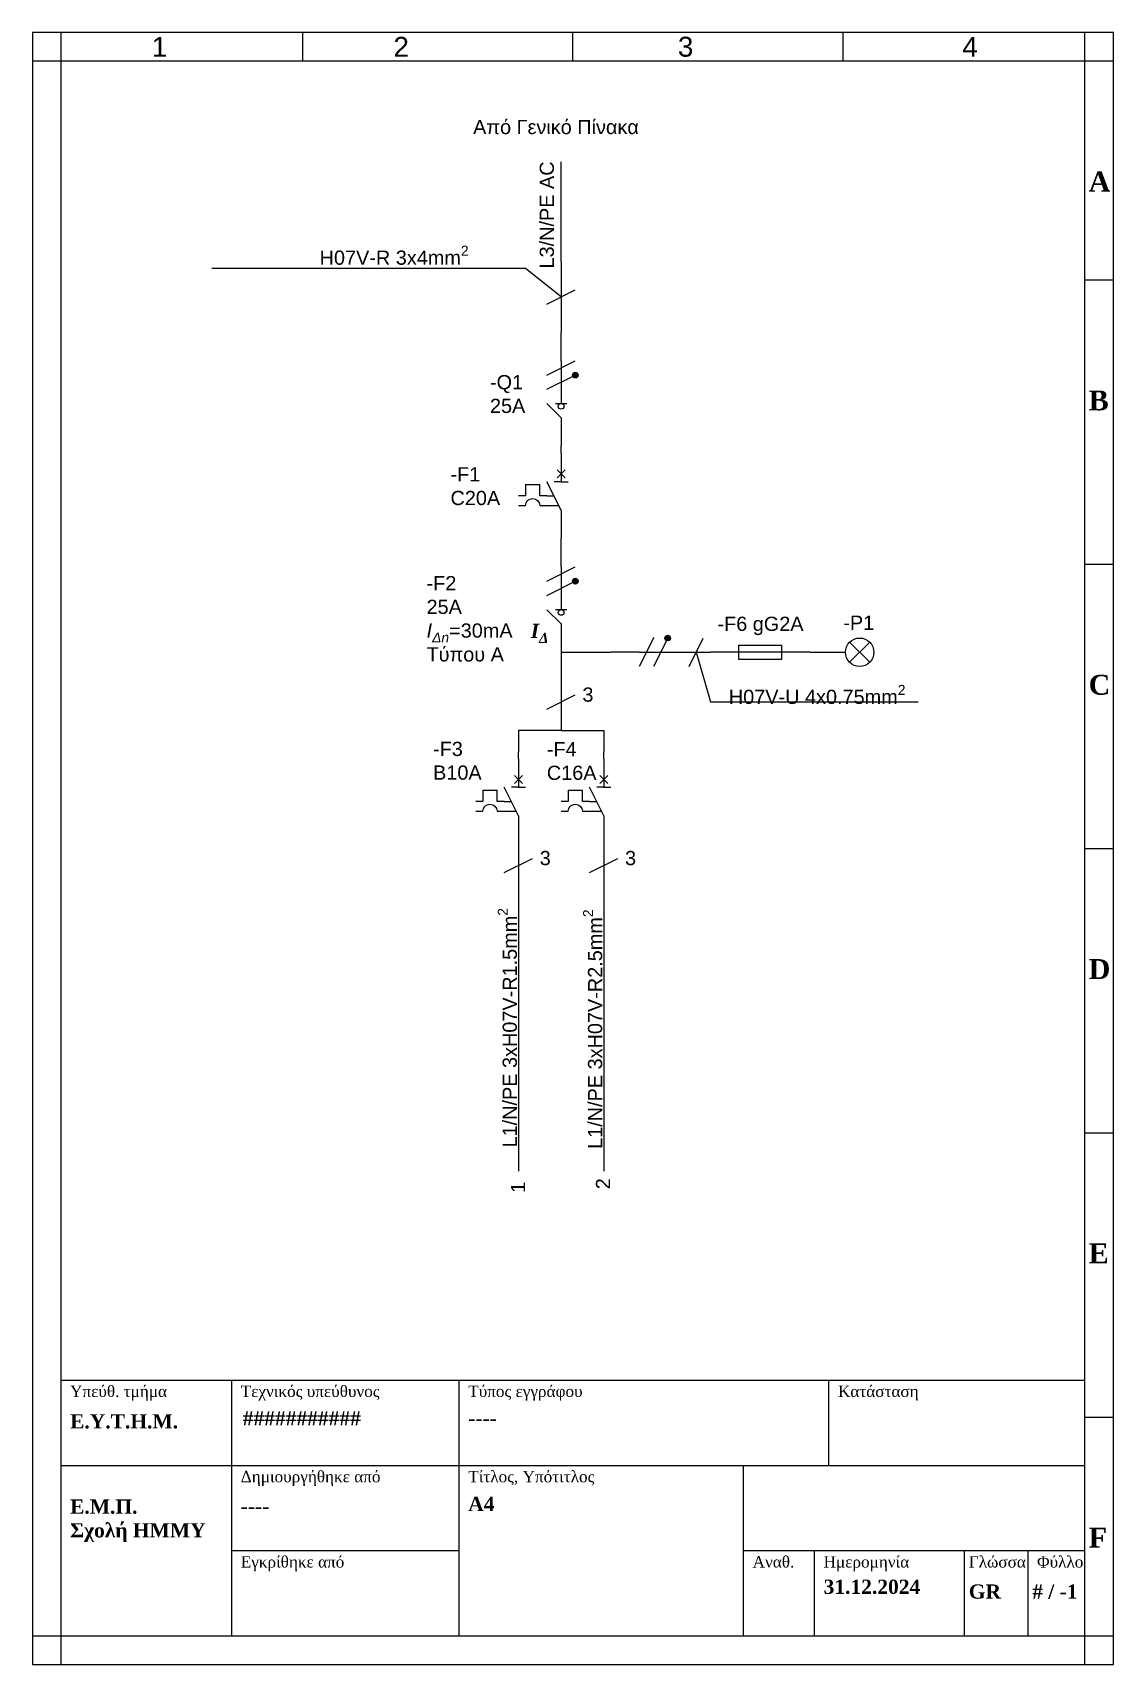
# Paper-space layout 'A4' of a CAD drawing. Header units: millimetres. Extents: x 15 to 205, y 5 to 292.
import ezdxf
from ezdxf import colors
from ezdxf.entities.mleader import LeaderData, LeaderLine
from ezdxf.math import Vec2, Vec3

# ---------------------------------------------------------------- set-up
doc = ezdxf.new("R2010")
doc.units = ezdxf.units.MM
doc.styles.add('BlockTitle', font='timesbd.ttf', dxfattribs={"height": 2.5})
doc.styles.get("Standard").update_dxf_attribs({"font": 'arial.ttf'})
doc.styles.add('TextBlock', font='timesbd.ttf', dxfattribs={"height": 2.5})
doc.styles.add('TitleBlock', font='times.ttf', dxfattribs={"height": 2})

# ---------------------------------------------------------------- blocks, each defined once
blk = doc.blocks.new('_None')

psp = doc.layouts.new('A4')

# ---------------------------------------------------------------- hatches: boundary and pattern name
h = psp.add_hatch(color=256)
h.dxf.hatch_style = 1
h.paths.add_polyline_path([(110.91, 231.77, 1), (109.91, 231.77, 1)])
h = psp.add_hatch(color=256)
h.dxf.hatch_style = 1
h.paths.add_polyline_path([(110.91, 195.52, 1), (109.91, 195.52, 1)])
h = psp.add_hatch(color=256)
h.dxf.hatch_style = 1
h.paths.add_polyline_path([(127.15, 185.52, 1), (126.15, 185.52, 1)])

# ---------------------------------------------------------------- linework, layer by layer
for p, q in [((15, 292), (15, 5)), ((20, 55), (20, 292)), ((107.9, 251.77), (107.9, 269.27)), ((107.9, 251.77), (107.9, 246.77)), ((105.4, 244.27), (110.4, 246.77)), ((107.9, 246.77), (107.9, 239.27)), ((107.91, 234.27), (107.91, 239.27)), ((105.41, 231.77), (110.41, 234.27)), ((107.91, 234.27), (107.91, 229.27)), ((105.41, 229.27), (110.41, 231.77)), ((107.91, 224.27), (105.4, 226.75)), ((106.91, 226.76), (108.91, 226.77)), ((107.91, 229.27), (107.91, 226.77)), ((107.91, 224.27), (107.91, 219.27)), ((107.9, 218.02), (107.91, 219.27)), ((107.92, 218.02), (107.92, 213.02)), ((101.67, 212.52), (104.17, 212.52)), ((107.92, 208.02), (105.42, 213.02)), ((107.92, 213.02), (106.67, 213.02)), ((107.92, 214.4), (107.21, 215.1)), ((107.92, 214.4), (107.22, 213.69)), ((107.92, 214.4), (108.63, 215.11)), ((107.92, 214.4), (108.63, 213.7)), ((107.92, 213.02), (109.17, 213.02)), ((105.42, 210.52), (106.67, 210.52)), ((105.4, 208.8), (107.53, 208.8)), ((107.92, 208.02), (107.92, 203.02)), ((107.91, 198.02), (107.91, 203.02)), ((105.41, 195.52), (110.41, 198.02)), ((105.41, 193.02), (110.41, 195.52)), ((107.91, 198.02), (107.91, 193.02)), ((107.91, 193.02), (107.91, 190.52)), ((107.91, 188.02), (105.4, 190.5)), ((106.91, 190.51), (108.91, 190.52)), ((107.91, 188.02), (107.91, 183.02)), ((124.15, 185.52), (121.65, 180.52)), ((126.65, 185.52), (124.15, 180.52)), ((130.4, 180.52), (132.9, 185.52)), ((162.17, 181.25), (158.64, 184.78)), ((162.17, 184.78), (158.64, 181.25)), ((107.91, 183.02), (116.65, 183.02)), ((107.91, 183.02), (107.91, 174.27)), ((121.65, 183.02), (116.65, 183.02)), ((121.65, 183.02), (126.65, 183.02)), ((126.65, 183.02), (129.15, 183.02)), ((129.15, 183.02), (134.15, 183.02)), ((151.65, 183.02), (134.15, 183.02)), ((151.65, 183.02), (157.9, 183.02)), ((105.4, 173.02), (110.4, 175.52)), ((107.9, 174.27), (107.9, 169.27)), ((107.9, 169.27), (100.4, 169.27)), ((100.4, 169.27), (100.4, 165.52)), ((107.9, 169.27), (115.4, 169.27)), ((115.4, 169.27), (115.4, 165.52)), ((100.42, 164.27), (100.4, 165.52)), ((100.42, 164.27), (100.42, 159.27)), ((115.42, 164.27), (115.4, 165.52)), ((115.42, 164.27), (115.42, 159.27)), ((100.42, 160.65), (99.71, 161.35)), ((100.42, 160.65), (101.13, 161.36)), ((115.42, 160.65), (114.71, 161.35)), ((115.42, 160.65), (116.13, 161.36)), ((94.17, 158.77), (96.67, 158.77)), ((100.42, 154.27), (97.92, 159.27)), ((100.42, 159.27), (99.17, 159.27)), ((100.42, 160.65), (99.72, 159.94)), ((100.42, 160.65), (101.13, 159.95)), ((100.42, 159.27), (101.67, 159.27)), ((109.17, 158.77), (111.67, 158.77)), ((115.42, 154.27), (112.92, 159.27)), ((115.42, 159.27), (114.17, 159.27)), ((115.42, 160.65), (114.72, 159.94)), ((115.42, 160.65), (116.13, 159.95)), ((115.42, 159.27), (116.67, 159.27)), ((97.9, 155.05), (100.03, 155.05)), ((97.92, 156.77), (99.17, 156.77)), ((112.9, 155.05), (115.03, 155.05)), ((112.92, 156.77), (114.17, 156.77)), ((100.42, 154.27), (100.42, 149.27)), ((115.42, 154.27), (115.42, 149.27)), ((100.42, 149.27), (100.42, 133.02)), ((115.42, 149.27), (115.42, 133.02)), ((97.9, 144.27), (102.9, 146.77)), ((112.9, 144.27), (117.9, 146.77)), ((100.42, 133.02), (100.42, 94.27)), ((115.42, 133.02), (115.42, 95.52)), ((115.42, 95.52), (115.42, 91.77)), ((100.42, 94.27), (100.42, 91.77))]:
    psp.add_line(p, q)
at = {"linetype": 'Continuous'}
for p, q in [((62.5, 287), (62.5, 292)), ((110, 287), (110, 292)), ((157.5, 287), (157.5, 292)), ((200, 5), (200, 292)), ((205, 287), (15, 287)), ((200, 248.5), (205, 248.5)), ((200, 198.5), (205, 198.5)), ((200, 148.5), (205, 148.5)), ((200, 98.5), (205, 98.5)), ((20, 5), (20, 55)), ((20, 55), (200, 55)), ((50, 10), (50, 55)), ((90, 10), (90, 55)), ((155, 40), (155, 55)), ((200, 48.5), (205, 48.5)), ((20, 40), (200, 40)), ((140, 10), (140, 40)), ((50, 25), (90, 25)), ((140, 25), (200, 25)), ((152.48, 10), (152.48, 25)), ((178.84, 10), (178.84, 25)), ((190, 10), (190, 25)), ((15, 10), (205, 10))]:
    psp.add_line(p, q, dxfattribs=at)
psp.add_lwpolyline([(15, 5), (205, 5), (205, 292), (15, 292)], dxfattribs=at)
for points in [[(101.67, 212.52), (101.67, 210.52), (100.42, 210.52)], [(105.42, 210.52), (104.17, 210.52), (104.17, 212.52)], [(94.17, 158.77), (94.17, 156.77), (92.92, 156.77)], [(97.92, 156.77), (96.67, 156.77), (96.67, 158.77)], [(109.17, 158.77), (109.17, 156.77), (107.92, 156.77)], [(112.92, 156.77), (111.67, 156.77), (111.67, 158.77)]]:
    psp.add_lwpolyline(points)
for points in [[(100.4, 208.8), (101.65, 208.8, -1), (104.15, 208.8), (105.4, 208.8)], [(92.9, 155.05), (94.15, 155.05, -1), (96.65, 155.05), (97.9, 155.05)], [(107.9, 155.05), (109.15, 155.05, -1), (111.65, 155.05), (112.9, 155.05)]]:
    psp.add_lwpolyline(points, format="xyb")
psp.add_lwpolyline([(146.65, 181.77), (139.15, 181.77), (139.15, 184.27), (146.65, 184.27)], close=True)
for centre, radius in [((110.41, 231.77), 0.5), ((107.91, 226.27), 0.5), ((110.41, 195.52), 0.5), ((107.91, 190.02), 0.5), ((126.65, 185.52), 0.5), ((160.4, 183.02), 2.5)]:
    psp.add_circle(centre, radius)
for p in [(110.41, 231.77), (110.41, 231.77), (110.41, 195.52), (110.41, 195.52), (124.15, 185.52), (124.15, 185.52)]:
    psp.add_point(p)

# ---------------------------------------------------------------- texts
at = {"linetype": 'Continuous', "char_height": 3.5, "attachment_point": 5}
for s, insert in [('1', (37.3, 289.5)), ('2', (79.8, 289.5)), ('3', (129.8, 289.5)), ('4', (179.8, 289.5))]:
    psp.add_mtext_dynamic_manual_height_columns(s, width=50, gutter_width=12.5, heights=[0], dxfattribs=dict(at, insert=insert))
at = {"char_height": 2.5, "attachment_point": 1}
for s, width, insert in [('{\\fArial|b0|i0|c161|p34;Από Γενικό Πίνακα}', 31.25, (92.44, 276.65)), ('-Q1\\P25A', 7.5, (95.4, 231.77)), ('-F1\\PC20A', 13.75, (88.46, 215.57)), ('\\A1;-F2\\P25A\\P{\\fArial|b0|i1|c161|p34;Ι\\H0.7x;\\S^ Δn;}=30mA\\P{\\fArial|b0|i0|c161|p34;Τύπου Α}', 13.75, (84.25, 196.42)), ('-P1', 7.5, (157.52, 189.46)), ('-F6 gG2A', 17.5, (135.4, 189.27)), ('3', 3.75, (111.65, 176.82)), ('-F3\\PB10A', 8.4799, (85.4, 167.27)), ('-F4\\PC16A', 8.4799, (105.4, 167.23)), ('3', 3.75, (104.15, 148.07)), ('3', 3.75, (119.15, 148.07))]:
    psp.add_mtext_dynamic_manual_height_columns(s, width=width, gutter_width=12.5, heights=[0], dxfattribs=dict(at, insert=insert))
at = {"char_height": 2.5, "attachment_point": 1, "rotation": 90}
for s, insert in [('L{\\fArial|b0|i0|c161|p34;3}/N/PE AC', (104.15, 250.52)), ('\\A1;L1/N/PE 3xH07V-R{\\fArial|b0|i0|c161|p34;1}.5mm{\\H0.7x;\\S2^ ;}', (96.78, 95.92)), ('\\A1;L1/N/PE 3xH07V-R{\\fArial|b0|i0|c161|p34;2}.5mm{\\H0.7x;\\S2^ ;}', (111.78, 95.67))]:
    psp.add_mtext_dynamic_manual_height_columns(s, width=67.5, gutter_width=12.5, heights=[0], dxfattribs=dict(at, insert=insert))
at = {"linetype": 'Continuous', "attachment_point": 1}
for s, width, gutter_width, insert, char_height, style in [('Α', 5, 12.5, (200.66, 267.55), 3.5, 'TextBlock'), ('B', 5, 12.5, (200.66, 229.05), 3.5, 'TextBlock'), ('C', 5, 12.5, (200.66, 179.05), 3.5, 'TextBlock'), ('D', 5, 12.5, (200.66, 129.05), 3.5, 'TextBlock'), ('E', 5, 12.5, (200.66, 79.05), 3.5, 'TextBlock'), ('Υπεύθ. τμήμα', 27.6031, 10, (21.58, 54.03), 2, 'TitleBlock'), ('Τεχνικός υπεύθυνος', 27.6031, 10, (51.58, 54.03), 2, 'TitleBlock'), ('Τύπος εγγράφου', 27.6031, 10, (91.58, 54.03), 2, 'TitleBlock'), ('Κατάσταση', 27.6031, 10, (156.58, 54.03), 2, 'TitleBlock'), ('Ε.Υ.Τ.Η.Μ.', 19.7949, 12.5, (21.58, 49), 2.5, 'TextBlock'), ('Δημιουργήθηκε από', 27.6031, 10, (51.58, 39.03), 2, 'TitleBlock'), ('Τίτλος, Υπότιτλος ', 27.6031, 10, (91.58, 39.03), 2, 'TitleBlock'), ('Ε.Μ.Π.\\PΣχολή ΗΜΜΥ', 25.8676, 12.5, (21.58, 34), 2.5, 'TextBlock'), ('F', 5, 12.5, (200.66, 29.05), 3.5, 'TextBlock'), ('Εγκρίθηκε από', 27.6031, 10, (51.58, 24.03), 2, 'TitleBlock'), ('Αναθ.', 27.6031, 10, (141.58, 24.03), 2, 'TitleBlock'), ('Ημερομηνία', 27.6031, 10, (154.06, 24.03), 2, 'TitleBlock'), ('Γλώσσα', 27.6031, 10, (179.58, 24.03), 2, 'TitleBlock'), ('Φύλλο', 27.6031, 10, (191.58, 24.03), 2, 'TitleBlock'), ('GR', 10.4238, 12.5, (179.58, 19.06), 2.5, 'TextBlock'), ('# / -1', 10.4238, 12.5, (190.74, 19.06), 2.5, 'TextBlock')]:
    psp.add_mtext_dynamic_manual_height_columns(s, width=width, gutter_width=gutter_width, heights=[0], dxfattribs=dict(at, insert=insert, char_height=char_height, style=style))
at = {"insert": (102.56, 188.02), "char_height": 2.5, "width": 6.2507, "attachment_point": 1, "style": 'BlockTitle'}
psp.add_mtext('\\A1;{\\fTimes New Roman|b1|i1|c161|p18;Ι\\H0.7x;\\S^ Δ;}', dxfattribs=at)
at = {"char_height": 2.5, "width": 5, "attachment_point": 1, "rotation": 90}
for s, insert in [('1', (99.08, 87.93)), ('2', (114.03, 88.56))]:
    psp.add_mtext(s, dxfattribs=dict(at, insert=insert))
at = {"linetype": 'Continuous', "char_height": 2.5, "attachment_point": 1, "style": 'TextBlock'}
for s, insert in [('###########', (51.93, 49.53)), ('----', (91.58, 49.54)), ('A4', (91.58, 34.46)), ('----', (51.58, 34.07)), ('31.12.2024', (154.06, 19.9))]:
    psp.add_mtext(s, dxfattribs=dict(at, insert=insert))

# ---------------------------------------------------------------- leaders
ml = psp.add_multileader_mtext('Standard')
ml.set_content('\\A1;{\\H0.625x;H07V-R 3x\\fArial|b0|i0|c161|p34;4\\fArial|b0|i0|c0|p34;mm\\H0.7x;\\S2^ ;}\\P ', color=256)
ml.set_leader_properties()
ml.set_arrow_properties(name='NONE')
ml.build(insert=Vec2(0, 0))
ml.multileader.update_dxf_attribs({"text_left_attachment_type": 6, "text_right_attachment_type": 6})
ctx = ml.context
ctx.base_point, ctx.plane_origin = Vec3(63.93, 250.52), Vec3(107.9, 245.52)
ctx.left_attachment, ctx.right_attachment, ctx.text_align_type = 6, 6, 2
notes = []
notes.append((ctx, [(0, (1, 1, 0), (101.65, 250.52), (-1, 0), 8, [(0, [(107.9, 245.52)], 0, [])])]))
ctx.mtext.insert, ctx.mtext.width, ctx.mtext.alignment, ctx.mtext.flow_direction = Vec3(91.65, 254.52), 45.6064, 3, 5
ml = psp.add_multileader_mtext('Standard')
ml.set_content('\\A1;H07V-U 4x0.75mm{\\H0.7x;\\S2^ ;}', color=256)
ml.set_leader_properties()
ml.set_arrow_properties(name='NONE')
ml.build(insert=Vec2(0, 0))
ml.multileader.update_dxf_attribs({"text_left_attachment_type": 6, "text_right_attachment_type": 6})
ctx = ml.context
ctx.base_point, ctx.char_height, ctx.plane_origin = Vec3(135.4, 174.27), 2.5, Vec3(131.65, 183.02)
ctx.left_attachment, ctx.right_attachment = 6, 6
notes.append((ctx, [(0, (1, 1, 0), (134.15, 174.27), (1, 0), 1.25, [(0, [(131.65, 183.02)], 0, [])])]))
ctx.mtext.insert, ctx.mtext.width, ctx.mtext.flow_direction = Vec3(137.4, 177.27), 33.4889, 5
for ctx, leaders in notes:
    for number, flags, end, landing, length, lines in leaders:
        leader = LeaderData()
        leader.index, (leader.has_last_leader_line, leader.has_dogleg_vector, leader.attachment_direction) = number, flags
        leader.last_leader_point, leader.dogleg_vector, leader.dogleg_length = Vec3(end), Vec3(landing), length
        for number, points, colour, breaks in lines:
            line = LeaderLine()
            line.index, line.vertices, line.color, line.breaks = number, Vec3.list(points), colors.encode_raw_color(colour), breaks
            leader.lines.append(line)
        ctx.leaders.append(leader)

doc.saveas('drawing.dxf')
